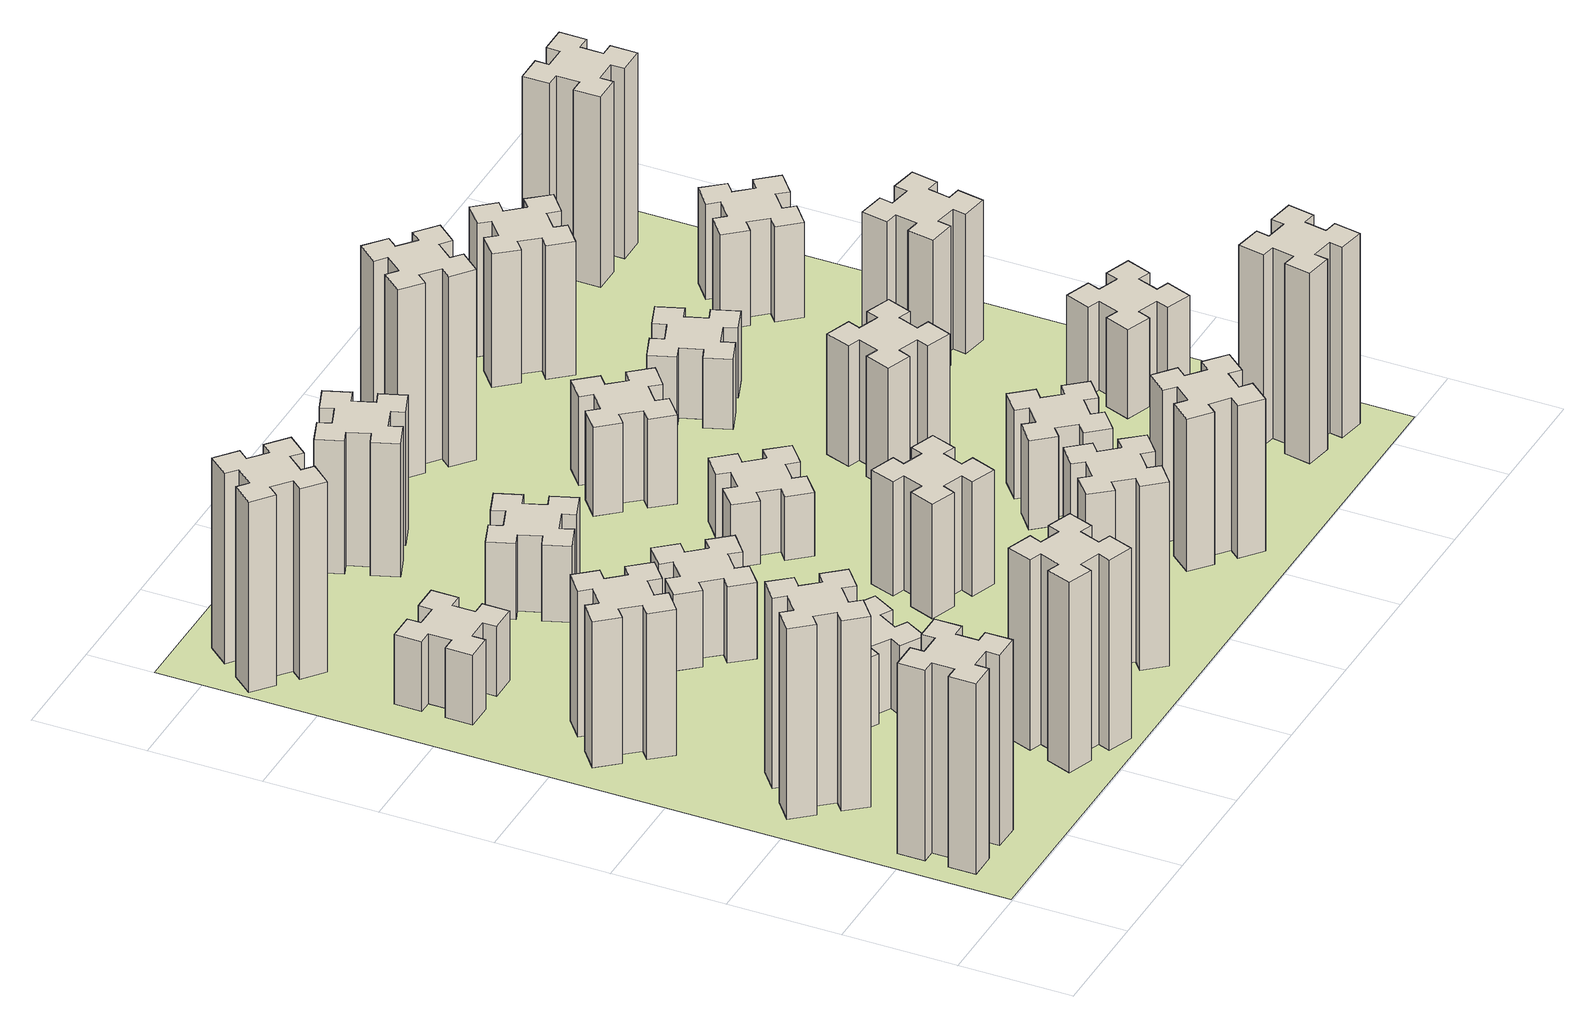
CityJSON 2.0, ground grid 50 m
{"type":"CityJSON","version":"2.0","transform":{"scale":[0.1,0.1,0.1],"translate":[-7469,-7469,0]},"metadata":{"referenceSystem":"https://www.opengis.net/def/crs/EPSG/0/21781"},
"CityObjects":{
"building1":{"type":"Building","attributes":{"class":"1000","function":"1000","usage":"1000","yearOfConstruction":2016,"roofType":"1000","measuredHeight":90,"storeysAboveGround":30,"storeysBelowGround":0},"geometry":[{"type":"Solid","lod":"1","boundaries":[[[[0,1,2,3,4,5,6,7,8,9,10,11,12,13,14,15,16,17,18,19]],[[17,16,20,21]],[[16,15,22,20]],[[15,14,23,22]],[[14,13,24,23]],[[13,12,25,24]],[[12,11,26,25]],[[11,10,27,26]],[[10,9,28,27]],[[9,8,29,28]],[[8,7,30,29]],[[7,6,31,30]],[[6,5,32,31]],[[5,4,33,32]],[[4,3,34,33]],[[3,2,35,34]],[[2,1,36,35]],[[1,0,37,36]],[[0,19,38,37]],[[19,18,39,38]],[[18,17,21,39]],[[24,25,26,27,28,29,30,31,32,33,34,35,36,37,38,39,21,20,22,23]]]]}]},
"building2":{"type":"Building","attributes":{"class":"1000","function":"1000","usage":"1000","yearOfConstruction":2016,"roofType":"1000","measuredHeight":90,"storeysAboveGround":30,"storeysBelowGround":0},"geometry":[{"type":"Solid","lod":"1","boundaries":[[[[40,41,42,43,44,45,46,47,48,49,50,51,52,53,54,55,56,57,58,59]],[[57,56,60,61]],[[56,55,62,60]],[[55,54,63,62]],[[54,53,64,63]],[[53,52,65,64]],[[52,51,66,65]],[[51,50,67,66]],[[50,49,68,67]],[[49,48,69,68]],[[48,47,70,69]],[[47,46,71,70]],[[46,45,72,71]],[[45,44,73,72]],[[44,43,74,73]],[[43,42,75,74]],[[42,41,76,75]],[[41,40,77,76]],[[40,59,78,77]],[[59,58,79,78]],[[58,57,61,79]],[[64,65,66,67,68,69,70,71,72,73,74,75,76,77,78,79,61,60,62,63]]]]}]},
"building3":{"type":"Building","attributes":{"class":"1000","function":"1000","usage":"1000","yearOfConstruction":2016,"roofType":"1000","measuredHeight":69,"storeysAboveGround":30,"storeysBelowGround":0},"geometry":[{"type":"Solid","lod":"1","boundaries":[[[[80,81,82,83,84,85,86,87,88,89,90,91,92,93,94,95,96,97,98,99]],[[97,96,100,101]],[[96,95,102,100]],[[95,94,103,102]],[[94,93,104,103]],[[93,92,105,104]],[[92,91,106,105]],[[91,90,107,106]],[[90,89,108,107]],[[89,88,109,108]],[[88,87,110,109]],[[87,86,111,110]],[[86,85,112,111]],[[85,84,113,112]],[[84,83,114,113]],[[83,82,115,114]],[[82,81,116,115]],[[81,80,117,116]],[[80,99,118,117]],[[99,98,119,118]],[[98,97,101,119]],[[104,105,106,107,108,109,110,111,112,113,114,115,116,117,118,119,101,100,102,103]]]]}]},
"building4":{"type":"Building","attributes":{"class":"1000","function":"1000","usage":"1000","yearOfConstruction":2016,"roofType":"1000","measuredHeight":33,"storeysAboveGround":30,"storeysBelowGround":0},"geometry":[{"type":"Solid","lod":"1","boundaries":[[[[120,121,122,123,124,125,126,127,128,129,130,131,132,133,134,135,136,137,138,139]],[[137,136,140,141]],[[136,135,142,140]],[[135,134,143,142]],[[134,133,144,143]],[[133,132,145,144]],[[132,131,146,145]],[[131,130,147,146]],[[130,129,148,147]],[[129,128,149,148]],[[128,127,150,149]],[[127,126,151,150]],[[126,125,152,151]],[[125,124,153,152]],[[124,123,154,153]],[[123,122,155,154]],[[122,121,156,155]],[[121,120,157,156]],[[120,139,158,157]],[[139,138,159,158]],[[138,137,141,159]],[[144,145,146,147,148,149,150,151,152,153,154,155,156,157,158,159,141,140,142,143]]]]}]},
"building5":{"type":"Building","attributes":{"class":"1000","function":"1000","usage":"1000","yearOfConstruction":2016,"roofType":"1000","measuredHeight":90,"storeysAboveGround":30,"storeysBelowGround":0},"geometry":[{"type":"Solid","lod":"1","boundaries":[[[[160,161,162,163,164,165,166,167,168,169,170,171,172,173,174,175,176,177,178,179]],[[177,176,180,181]],[[176,175,182,180]],[[175,174,183,182]],[[174,173,184,183]],[[173,172,185,184]],[[172,171,186,185]],[[171,170,187,186]],[[170,169,188,187]],[[169,168,189,188]],[[168,167,190,189]],[[167,166,191,190]],[[166,165,192,191]],[[165,164,193,192]],[[164,163,194,193]],[[163,162,195,194]],[[162,161,196,195]],[[161,160,197,196]],[[160,179,198,197]],[[179,178,199,198]],[[178,177,181,199]],[[184,185,186,187,188,189,190,191,192,193,194,195,196,197,198,199,181,180,182,183]]]]}]},
"building6":{"type":"Building","attributes":{"class":"1000","function":"1000","usage":"1000","yearOfConstruction":2016,"roofType":"1000","measuredHeight":90,"storeysAboveGround":30,"storeysBelowGround":0},"geometry":[{"type":"Solid","lod":"1","boundaries":[[[[200,201,202,203,204,205,206,207,208,209,210,211,212,213,214,215,216,217,218,219]],[[217,216,220,221]],[[216,215,222,220]],[[215,214,223,222]],[[214,213,224,223]],[[213,212,225,224]],[[212,211,226,225]],[[211,210,227,226]],[[210,209,228,227]],[[209,208,229,228]],[[208,207,230,229]],[[207,206,231,230]],[[206,205,232,231]],[[205,204,233,232]],[[204,203,234,233]],[[203,202,235,234]],[[202,201,236,235]],[[201,200,237,236]],[[200,219,238,237]],[[219,218,239,238]],[[218,217,221,239]],[[224,225,226,227,228,229,230,231,232,233,234,235,236,237,238,239,221,220,222,223]]]]}]},
"building7":{"type":"Building","attributes":{"class":"1000","function":"1000","usage":"1000","yearOfConstruction":2016,"roofType":"1000","measuredHeight":33,"storeysAboveGround":30,"storeysBelowGround":0},"geometry":[{"type":"Solid","lod":"1","boundaries":[[[[240,241,242,243,244,245,246,247,248,249,250,251,252,253,254,255,256,257,258,259]],[[257,256,260,261]],[[256,255,262,260]],[[255,254,263,262]],[[254,253,264,263]],[[253,252,265,264]],[[252,251,266,265]],[[251,250,267,266]],[[250,249,268,267]],[[249,248,269,268]],[[248,247,270,269]],[[247,246,271,270]],[[246,245,272,271]],[[245,244,273,272]],[[244,243,274,273]],[[243,242,275,274]],[[242,241,276,275]],[[241,240,277,276]],[[240,259,278,277]],[[259,258,279,278]],[[258,257,261,279]],[[264,265,266,267,268,269,270,271,272,273,274,275,276,277,278,279,261,260,262,263]]]]}]},
"building8":{"type":"Building","attributes":{"class":"1000","function":"1000","usage":"1000","yearOfConstruction":2016,"roofType":"1000","measuredHeight":36,"storeysAboveGround":30,"storeysBelowGround":0},"geometry":[{"type":"Solid","lod":"1","boundaries":[[[[280,281,282,283,284,285,286,287,288,289,290,291,292,293,294,295,296,297,298,299]],[[297,296,300,301]],[[296,295,302,300]],[[295,294,303,302]],[[294,293,304,303]],[[293,292,305,304]],[[292,291,306,305]],[[291,290,307,306]],[[290,289,308,307]],[[289,288,309,308]],[[288,287,310,309]],[[287,286,311,310]],[[286,285,312,311]],[[285,284,313,312]],[[284,283,314,313]],[[283,282,315,314]],[[282,281,316,315]],[[281,280,317,316]],[[280,299,318,317]],[[299,298,319,318]],[[298,297,301,319]],[[304,305,306,307,308,309,310,311,312,313,314,315,316,317,318,319,301,300,302,303]]]]}]},
"building9":{"type":"Building","attributes":{"class":"1000","function":"1000","usage":"1000","yearOfConstruction":2016,"roofType":"1000","measuredHeight":87,"storeysAboveGround":30,"storeysBelowGround":0},"geometry":[{"type":"Solid","lod":"1","boundaries":[[[[320,321,322,323,324,325,326,327,328,329,330,331,332,333,334,335,336,337,338,339]],[[337,336,340,341]],[[336,335,342,340]],[[335,334,343,342]],[[334,333,344,343]],[[333,332,345,344]],[[332,331,346,345]],[[331,330,347,346]],[[330,329,348,347]],[[329,328,349,348]],[[328,327,350,349]],[[327,326,351,350]],[[326,325,352,351]],[[325,324,353,352]],[[324,323,354,353]],[[323,322,355,354]],[[322,321,356,355]],[[321,320,357,356]],[[320,339,358,357]],[[339,338,359,358]],[[338,337,341,359]],[[344,345,346,347,348,349,350,351,352,353,354,355,356,357,358,359,341,340,342,343]]]]}]},
"building10":{"type":"Building","attributes":{"class":"1000","function":"1000","usage":"1000","yearOfConstruction":2016,"roofType":"1000","measuredHeight":36,"storeysAboveGround":30,"storeysBelowGround":0},"geometry":[{"type":"Solid","lod":"1","boundaries":[[[[360,361,362,363,364,365,366,367,368,369,370,371,372,373,374,375,376,377,378,379]],[[377,376,380,381]],[[376,375,382,380]],[[375,374,383,382]],[[374,373,384,383]],[[373,372,385,384]],[[372,371,386,385]],[[371,370,387,386]],[[370,369,388,387]],[[369,368,389,388]],[[368,367,390,389]],[[367,366,391,390]],[[366,365,392,391]],[[365,364,393,392]],[[364,363,394,393]],[[363,362,395,394]],[[362,361,396,395]],[[361,360,397,396]],[[360,379,398,397]],[[379,378,399,398]],[[378,377,381,399]],[[384,385,386,387,388,389,390,391,392,393,394,395,396,397,398,399,381,380,382,383]]]]}]},
"building11":{"type":"Building","attributes":{"class":"1000","function":"1000","usage":"1000","yearOfConstruction":2016,"roofType":"1000","measuredHeight":63,"storeysAboveGround":30,"storeysBelowGround":0},"geometry":[{"type":"Solid","lod":"1","boundaries":[[[[400,401,402,403,404,405,406,407,408,409,410,411,412,413,414,415,416,417,418,419]],[[417,416,420,421]],[[416,415,422,420]],[[415,414,423,422]],[[414,413,424,423]],[[413,412,425,424]],[[412,411,426,425]],[[411,410,427,426]],[[410,409,428,427]],[[409,408,429,428]],[[408,407,430,429]],[[407,406,431,430]],[[406,405,432,431]],[[405,404,433,432]],[[404,403,434,433]],[[403,402,435,434]],[[402,401,436,435]],[[401,400,437,436]],[[400,419,438,437]],[[419,418,439,438]],[[418,417,421,439]],[[424,425,426,427,428,429,430,431,432,433,434,435,436,437,438,439,421,420,422,423]]]]}]},
"building12":{"type":"Building","attributes":{"class":"1000","function":"1000","usage":"1000","yearOfConstruction":2016,"roofType":"1000","measuredHeight":54,"storeysAboveGround":30,"storeysBelowGround":0},"geometry":[{"type":"Solid","lod":"1","boundaries":[[[[440,441,442,443,444,445,446,447,448,449,450,451,452,453,454,455,456,457,458,459]],[[457,456,460,461]],[[456,455,462,460]],[[455,454,463,462]],[[454,453,464,463]],[[453,452,465,464]],[[452,451,466,465]],[[451,450,467,466]],[[450,449,468,467]],[[449,448,469,468]],[[448,447,470,469]],[[447,446,471,470]],[[446,445,472,471]],[[445,444,473,472]],[[444,443,474,473]],[[443,442,475,474]],[[442,441,476,475]],[[441,440,477,476]],[[440,459,478,477]],[[459,458,479,478]],[[458,457,461,479]],[[464,465,466,467,468,469,470,471,472,473,474,475,476,477,478,479,461,460,462,463]]]]}]},
"building13":{"type":"Building","attributes":{"class":"1000","function":"1000","usage":"1000","yearOfConstruction":2016,"roofType":"1000","measuredHeight":30,"storeysAboveGround":30,"storeysBelowGround":0},"geometry":[{"type":"Solid","lod":"1","boundaries":[[[[480,481,482,483,484,485,486,487,488,489,490,491,492,493,494,495,496,497,498,499]],[[497,496,500,501]],[[496,495,502,500]],[[495,494,503,502]],[[494,493,504,503]],[[493,492,505,504]],[[492,491,506,505]],[[491,490,507,506]],[[490,489,508,507]],[[489,488,509,508]],[[488,487,510,509]],[[487,486,511,510]],[[486,485,512,511]],[[485,484,513,512]],[[484,483,514,513]],[[483,482,515,514]],[[482,481,516,515]],[[481,480,517,516]],[[480,499,518,517]],[[499,498,519,518]],[[498,497,501,519]],[[504,505,506,507,508,509,510,511,512,513,514,515,516,517,518,519,501,500,502,503]]]]}]},
"building14":{"type":"Building","attributes":{"class":"1000","function":"1000","usage":"1000","yearOfConstruction":2016,"roofType":"1000","measuredHeight":72,"storeysAboveGround":30,"storeysBelowGround":0},"geometry":[{"type":"Solid","lod":"1","boundaries":[[[[520,521,522,523,524,525,526,527,528,529,530,531,532,533,534,535,536,537,538,539]],[[537,536,540,541]],[[536,535,542,540]],[[535,534,543,542]],[[534,533,544,543]],[[533,532,545,544]],[[532,531,546,545]],[[531,530,547,546]],[[530,529,548,547]],[[529,528,549,548]],[[528,527,550,549]],[[527,526,551,550]],[[526,525,552,551]],[[525,524,553,552]],[[524,523,554,553]],[[523,522,555,554]],[[522,521,556,555]],[[521,520,557,556]],[[520,539,558,557]],[[539,538,559,558]],[[538,537,541,559]],[[544,545,546,547,548,549,550,551,552,553,554,555,556,557,558,559,541,540,542,543]]]]}]},
"building15":{"type":"Building","attributes":{"class":"1000","function":"1000","usage":"1000","yearOfConstruction":2016,"roofType":"1000","measuredHeight":42,"storeysAboveGround":30,"storeysBelowGround":0},"geometry":[{"type":"Solid","lod":"1","boundaries":[[[[560,561,562,563,564,565,566,567,568,569,570,571,572,573,574,575,576,577,578,579]],[[577,576,580,581]],[[576,575,582,580]],[[575,574,583,582]],[[574,573,584,583]],[[573,572,585,584]],[[572,571,586,585]],[[571,570,587,586]],[[570,569,588,587]],[[569,568,589,588]],[[568,567,590,589]],[[567,566,591,590]],[[566,565,592,591]],[[565,564,593,592]],[[564,563,594,593]],[[563,562,595,594]],[[562,561,596,595]],[[561,560,597,596]],[[560,579,598,597]],[[579,578,599,598]],[[578,577,581,599]],[[584,585,586,587,588,589,590,591,592,593,594,595,596,597,598,599,581,580,582,583]]]]}]},
"building16":{"type":"Building","attributes":{"class":"1000","function":"1000","usage":"1000","yearOfConstruction":2016,"roofType":"1000","measuredHeight":90,"storeysAboveGround":30,"storeysBelowGround":0},"geometry":[{"type":"Solid","lod":"1","boundaries":[[[[600,601,602,603,604,605,606,607,608,609,610,611,612,613,614,615,616,617,618,619]],[[617,616,620,621]],[[616,615,622,620]],[[615,614,623,622]],[[614,613,624,623]],[[613,612,625,624]],[[612,611,626,625]],[[611,610,627,626]],[[610,609,628,627]],[[609,608,629,628]],[[608,607,630,629]],[[607,606,631,630]],[[606,605,632,631]],[[605,604,633,632]],[[604,603,634,633]],[[603,602,635,634]],[[602,601,636,635]],[[601,600,637,636]],[[600,619,638,637]],[[619,618,639,638]],[[618,617,621,639]],[[624,625,626,627,628,629,630,631,632,633,634,635,636,637,638,639,621,620,622,623]]]]}]},
"building17":{"type":"Building","attributes":{"class":"1000","function":"1000","usage":"1000","yearOfConstruction":2016,"roofType":"1000","measuredHeight":42,"storeysAboveGround":30,"storeysBelowGround":0},"geometry":[{"type":"Solid","lod":"1","boundaries":[[[[640,641,642,643,644,645,646,647,648,649,650,651,652,653,654,655,656,657,658,659]],[[657,656,660,661]],[[656,655,662,660]],[[655,654,663,662]],[[654,653,664,663]],[[653,652,665,664]],[[652,651,666,665]],[[651,650,667,666]],[[650,649,668,667]],[[649,648,669,668]],[[648,647,670,669]],[[647,646,671,670]],[[646,645,672,671]],[[645,644,673,672]],[[644,643,674,673]],[[643,642,675,674]],[[642,641,676,675]],[[641,640,677,676]],[[640,659,678,677]],[[659,658,679,678]],[[658,657,661,679]],[[664,665,666,667,668,669,670,671,672,673,674,675,676,677,678,679,661,660,662,663]]]]}]},
"building18":{"type":"Building","attributes":{"class":"1000","function":"1000","usage":"1000","yearOfConstruction":2016,"roofType":"1000","measuredHeight":57,"storeysAboveGround":30,"storeysBelowGround":0},"geometry":[{"type":"Solid","lod":"1","boundaries":[[[[680,681,682,683,684,685,686,687,688,689,690,691,692,693,694,695,696,697,698,699]],[[697,696,700,701]],[[696,695,702,700]],[[695,694,703,702]],[[694,693,704,703]],[[693,692,705,704]],[[692,691,706,705]],[[691,690,707,706]],[[690,689,708,707]],[[689,688,709,708]],[[688,687,710,709]],[[687,686,711,710]],[[686,685,712,711]],[[685,684,713,712]],[[684,683,714,713]],[[683,682,715,714]],[[682,681,716,715]],[[681,680,717,716]],[[680,699,718,717]],[[699,698,719,718]],[[698,697,701,719]],[[704,705,706,707,708,709,710,711,712,713,714,715,716,717,718,719,701,700,702,703]]]]}]},
"building19":{"type":"Building","attributes":{"class":"1000","function":"1000","usage":"1000","yearOfConstruction":2016,"roofType":"1000","measuredHeight":33,"storeysAboveGround":30,"storeysBelowGround":0},"geometry":[{"type":"Solid","lod":"1","boundaries":[[[[720,721,722,723,724,725,726,727,728,729,730,731,732,733,734,735,736,737,738,739]],[[737,736,740,741]],[[736,735,742,740]],[[735,734,743,742]],[[734,733,744,743]],[[733,732,745,744]],[[732,731,746,745]],[[731,730,747,746]],[[730,729,748,747]],[[729,728,749,748]],[[728,727,750,749]],[[727,726,751,750]],[[726,725,752,751]],[[725,724,753,752]],[[724,723,754,753]],[[723,722,755,754]],[[722,721,756,755]],[[721,720,757,756]],[[720,739,758,757]],[[739,738,759,758]],[[738,737,741,759]],[[744,745,746,747,748,749,750,751,752,753,754,755,756,757,758,759,741,740,742,743]]]]}]},
"building20":{"type":"Building","attributes":{"class":"1000","function":"1000","usage":"1000","yearOfConstruction":2016,"roofType":"1000","measuredHeight":90,"storeysAboveGround":30,"storeysBelowGround":0},"geometry":[{"type":"Solid","lod":"1","boundaries":[[[[760,761,762,763,764,765,766,767,768,769,770,771,772,773,774,775,776,777,778,779]],[[777,776,780,781]],[[776,775,782,780]],[[775,774,783,782]],[[774,773,784,783]],[[773,772,785,784]],[[772,771,786,785]],[[771,770,787,786]],[[770,769,788,787]],[[769,768,789,788]],[[768,767,790,789]],[[767,766,791,790]],[[766,765,792,791]],[[765,764,793,792]],[[764,763,794,793]],[[763,762,795,794]],[[762,761,796,795]],[[761,760,797,796]],[[760,779,798,797]],[[779,778,799,798]],[[778,777,781,799]],[[784,785,786,787,788,789,790,791,792,793,794,795,796,797,798,799,781,780,782,783]]]]}]},
"building21":{"type":"Building","attributes":{"class":"1000","function":"1000","usage":"1000","yearOfConstruction":2016,"roofType":"1000","measuredHeight":63,"storeysAboveGround":30,"storeysBelowGround":0},"geometry":[{"type":"Solid","lod":"1","boundaries":[[[[800,801,802,803,804,805,806,807,808,809,810,811,812,813,814,815,816,817,818,819]],[[817,816,820,821]],[[816,815,822,820]],[[815,814,823,822]],[[814,813,824,823]],[[813,812,825,824]],[[812,811,826,825]],[[811,810,827,826]],[[810,809,828,827]],[[809,808,829,828]],[[808,807,830,829]],[[807,806,831,830]],[[806,805,832,831]],[[805,804,833,832]],[[804,803,834,833]],[[803,802,835,834]],[[802,801,836,835]],[[801,800,837,836]],[[800,819,838,837]],[[819,818,839,838]],[[818,817,821,839]],[[824,825,826,827,828,829,830,831,832,833,834,835,836,837,838,839,821,820,822,823]]]]}]},
"building22":{"type":"Building","attributes":{"class":"1000","function":"1000","usage":"1000","yearOfConstruction":2016,"roofType":"1000","measuredHeight":42,"storeysAboveGround":30,"storeysBelowGround":0},"geometry":[{"type":"Solid","lod":"1","boundaries":[[[[840,841,842,843,844,845,846,847,848,849,850,851,852,853,854,855,856,857,858,859]],[[857,856,860,861]],[[856,855,862,860]],[[855,854,863,862]],[[854,853,864,863]],[[853,852,865,864]],[[852,851,866,865]],[[851,850,867,866]],[[850,849,868,867]],[[849,848,869,868]],[[848,847,870,869]],[[847,846,871,870]],[[846,845,872,871]],[[845,844,873,872]],[[844,843,874,873]],[[843,842,875,874]],[[842,841,876,875]],[[841,840,877,876]],[[840,859,878,877]],[[859,858,879,878]],[[858,857,861,879]],[[864,865,866,867,868,869,870,871,872,873,874,875,876,877,878,879,861,860,862,863]]]]}]},
"building23":{"type":"Building","attributes":{"class":"1000","function":"1000","usage":"1000","yearOfConstruction":2016,"roofType":"1000","measuredHeight":66,"storeysAboveGround":30,"storeysBelowGround":0},"geometry":[{"type":"Solid","lod":"1","boundaries":[[[[880,881,882,883,884,885,886,887,888,889,890,891,892,893,894,895,896,897,898,899]],[[897,896,900,901]],[[896,895,902,900]],[[895,894,903,902]],[[894,893,904,903]],[[893,892,905,904]],[[892,891,906,905]],[[891,890,907,906]],[[890,889,908,907]],[[889,888,909,908]],[[888,887,910,909]],[[887,886,911,910]],[[886,885,912,911]],[[885,884,913,912]],[[884,883,914,913]],[[883,882,915,914]],[[882,881,916,915]],[[881,880,917,916]],[[880,899,918,917]],[[899,898,919,918]],[[898,897,901,919]],[[904,905,906,907,908,909,910,911,912,913,914,915,916,917,918,919,901,900,902,903]]]]}]},
"building24":{"type":"Building","attributes":{"class":"1000","function":"1000","usage":"1000","yearOfConstruction":2016,"roofType":"1000","measuredHeight":45,"storeysAboveGround":30,"storeysBelowGround":0},"geometry":[{"type":"Solid","lod":"1","boundaries":[[[[920,921,922,923,924,925,926,927,928,929,930,931,932,933,934,935,936,937,938,939]],[[937,936,940,941]],[[936,935,942,940]],[[935,934,943,942]],[[934,933,944,943]],[[933,932,945,944]],[[932,931,946,945]],[[931,930,947,946]],[[930,929,948,947]],[[929,928,949,948]],[[928,927,950,949]],[[927,926,951,950]],[[926,925,952,951]],[[925,924,953,952]],[[924,923,954,953]],[[923,922,955,954]],[[922,921,956,955]],[[921,920,957,956]],[[920,939,958,957]],[[939,938,959,958]],[[938,937,941,959]],[[944,945,946,947,948,949,950,951,952,953,954,955,956,957,958,959,941,940,942,943]]]]}]},
"building25":{"type":"Building","attributes":{"class":"1000","function":"1000","usage":"1000","yearOfConstruction":2016,"roofType":"1000","measuredHeight":90,"storeysAboveGround":30,"storeysBelowGround":0},"geometry":[{"type":"Solid","lod":"1","boundaries":[[[[960,961,962,963,964,965,966,967,968,969,970,971,972,973,974,975,976,977,978,979]],[[977,976,980,981]],[[976,975,982,980]],[[975,974,983,982]],[[974,973,984,983]],[[973,972,985,984]],[[972,971,986,985]],[[971,970,987,986]],[[970,969,988,987]],[[969,968,989,988]],[[968,967,990,989]],[[967,966,991,990]],[[966,965,992,991]],[[965,964,993,992]],[[964,963,994,993]],[[963,962,995,994]],[[962,961,996,995]],[[961,960,997,996]],[[960,979,998,997]],[[979,978,999,998]],[[978,977,981,999]],[[984,985,986,987,988,989,990,991,992,993,994,995,996,997,998,999,981,980,982,983]]]]}]},
"landuse1":{"type":"LandUse","attributes":{"name":"plot1","function":"1010"},"geometry":[{"type":"MultiSurface","lod":"1","boundaries":[[[1000,1001,1002,1003]]]}]}
},
"vertices":[
[165,425,0],[165,325,0],[105,325,0],[105,205,0],[225,205,0],[225,265,0],[325,265,0],[325,205,0],[445,205,0],[445,325,0],[385,325,0],[385,425,0],[445,425,0],[445,545,0],[325,545,0],[325,485,0],[225,485,0],[225,545,0],[105,545,0],[105,425,0],[225,485,900],[225,545,900],[325,485,900],[325,545,900],[445,545,900],[445,425,900],[385,425,900],[385,325,900],[445,325,900],[445,205,900],[325,205,900],[325,265,900],[225,265,900],[225,205,900],[105,205,900],[105,325,900],[165,325,900],[165,425,900],[105,425,900],[105,545,900],
[492,1048,0],[427,1124,0],[473,1163,0],[396,1255,0],[304,1178,0],[343,1132,0],[266,1067,0],[228,1113,0],[136,1036,0],[213,944,0],[259,983,0],[323,906,0],[277,868,0],[354,776,0],[446,853,0],[408,899,0],[484,963,0],[523,917,0],[615,994,0],[538,1086,0],[484,963,900],[523,917,900],[408,899,900],[446,853,900],[354,776,900],[277,868,900],[323,906,900],[259,983,900],[213,944,900],[136,1036,900],[228,1113,900],[266,1067,900],[343,1132,900],[304,1178,900],[396,1255,900],[473,1163,900],[427,1124,900],[492,1048,900],[538,1086,900],[615,994,900],
[492,1888,0],[427,1964,0],[473,2003,0],[396,2095,0],[304,2018,0],[343,1972,0],[266,1907,0],[228,1953,0],[136,1876,0],[213,1784,0],[259,1823,0],[323,1746,0],[277,1708,0],[354,1616,0],[446,1693,0],[408,1739,0],[484,1803,0],[523,1757,0],[615,1834,0],[538,1926,0],[484,1803,690],[523,1757,690],[408,1739,690],[446,1693,690],[354,1616,690],[277,1708,690],[323,1746,690],[259,1823,690],[213,1784,690],[136,1876,690],[228,1953,690],[266,1907,690],[343,1972,690],[304,2018,690],[396,2095,690],[473,2003,690],[427,1964,690],[492,1888,690],[538,1926,690],[615,1834,690],
[485,2545,0],[485,2645,0],[545,2645,0],[545,2765,0],[425,2765,0],[425,2705,0],[325,2705,0],[325,2765,0],[205,2765,0],[205,2645,0],[265,2645,0],[265,2545,0],[205,2545,0],[205,2425,0],[325,2425,0],[325,2485,0],[425,2485,0],[425,2425,0],[545,2425,0],[545,2545,0],[425,2485,330],[425,2425,330],[325,2485,330],[325,2425,330],[205,2425,330],[205,2545,330],[265,2545,330],[265,2645,330],[205,2645,330],[205,2765,330],[325,2765,330],[325,2705,330],[425,2705,330],[425,2765,330],[545,2765,330],[545,2645,330],[485,2645,330],[485,2545,330],[545,2545,330],[545,2425,330],
[1029,360,0],[995,266,0],[939,287,0],[897,174,0],[1010,133,0],[1031,189,0],[1125,155,0],[1104,99,0],[1217,57,0],[1258,170,0],[1202,191,0],[1236,285,0],[1292,264,0],[1333,377,0],[1220,418,0],[1200,362,0],[1106,396,0],[1127,452,0],[1014,493,0],[973,380,0],[1106,396,900],[1127,452,900],[1200,362,900],[1220,418,900],[1333,377,900],[1292,264,900],[1236,285,900],[1202,191,900],[1258,170,900],[1217,57,900],[1104,99,900],[1125,155,900],[1031,189,900],[1010,133,900],[897,174,900],[939,287,900],[995,266,900],[1029,360,900],[973,380,900],[1014,493,900],
[384,3387,0],[308,3452,0],[346,3498,0],[254,3575,0],[177,3483,0],[223,3444,0],[159,3368,0],[113,3406,0],[36,3314,0],[128,3237,0],[166,3283,0],[243,3219,0],[204,3173,0],[296,3096,0],[373,3188,0],[327,3226,0],[392,3303,0],[438,3264,0],[515,3356,0],[423,3433,0],[392,3303,900],[438,3264,900],[327,3226,900],[373,3188,900],[296,3096,900],[204,3173,900],[243,3219,900],[166,3283,900],[128,3237,900],[36,3314,900],[113,3406,900],[159,3368,900],[223,3444,900],[177,3483,900],[254,3575,900],[346,3498,900],[308,3452,900],[384,3387,900],[423,3433,900],[515,3356,900],
[1086,1017,0],[1136,1104,0],[1188,1074,0],[1248,1178,0],[1144,1238,0],[1114,1186,0],[1027,1236,0],[1057,1288,0],[953,1348,0],[893,1244,0],[945,1214,0],[895,1127,0],[843,1157,0],[783,1053,0],[887,993,0],[917,1045,0],[1004,995,0],[974,943,0],[1078,883,0],[1138,987,0],[1004,995,330],[974,943,330],[917,1045,330],[887,993,330],[783,1053,330],[843,1157,330],[895,1127,330],[945,1214,330],[893,1244,330],[953,1348,330],[1057,1288,330],[1027,1236,330],[1114,1186,330],[1144,1238,330],[1248,1178,330],[1188,1074,330],[1136,1104,330],[1086,1017,330],[1138,987,330],[1078,883,330],
[1083,1972,0],[1006,1907,0],[968,1953,0],[876,1876,0],[953,1784,0],[999,1823,0],[1063,1746,0],[1017,1708,0],[1094,1616,0],[1186,1693,0],[1148,1739,0],[1224,1803,0],[1263,1757,0],[1355,1834,0],[1278,1926,0],[1232,1888,0],[1167,1964,0],[1213,2003,0],[1136,2095,0],[1044,2018,0],[1167,1964,360],[1213,2003,360],[1232,1888,360],[1278,1926,360],[1355,1834,360],[1263,1757,360],[1224,1803,360],[1148,1739,360],[1186,1693,360],[1094,1616,360],[1017,1708,360],[1063,1746,360],[999,1823,360],[953,1784,360],[876,1876,360],[968,1953,360],[1006,1907,360],[1083,1972,360],[1044,2018,360],[1136,2095,360],
[1639,343,0],[1703,266,0],[1657,228,0],[1734,136,0],[1826,213,0],[1788,259,0],[1864,323,0],[1903,277,0],[1995,354,0],[1918,446,0],[1872,408,0],[1807,484,0],[1853,523,0],[1776,615,0],[1684,538,0],[1723,492,0],[1646,427,0],[1608,473,0],[1516,396,0],[1593,304,0],[1646,427,870],[1608,473,870],[1723,492,870],[1684,538,870],[1776,615,870],[1853,523,870],[1807,484,870],[1872,408,870],[1918,446,870],[1995,354,870],[1903,277,870],[1864,323,870],[1788,259,870],[1826,213,870],[1734,136,870],[1657,228,870],[1703,266,870],[1639,343,870],[1593,304,870],[1516,396,870],
[1106,2475,0],[1200,2509,0],[1220,2453,0],[1333,2494,0],[1292,2607,0],[1236,2586,0],[1202,2680,0],[1258,2700,0],[1217,2813,0],[1104,2772,0],[1125,2716,0],[1031,2682,0],[1010,2738,0],[897,2697,0],[939,2584,0],[995,2605,0],[1029,2511,0],[973,2490,0],[1014,2377,0],[1127,2419,0],[1029,2511,360],[973,2490,360],[995,2605,360],[939,2584,360],[897,2697,360],[1010,2738,360],[1031,2682,360],[1125,2716,360],[1104,2772,360],[1217,2813,360],[1258,2700,360],[1202,2680,360],[1236,2586,360],[1292,2607,360],[1333,2494,360],[1220,2453,360],[1200,2509,360],[1106,2475,360],[1127,2419,360],[1014,2377,360],
[1125,3456,0],[1031,3422,0],[1010,3478,0],[897,3437,0],[939,3324,0],[995,3345,0],[1029,3251,0],[973,3230,0],[1014,3117,0],[1127,3159,0],[1106,3215,0],[1200,3249,0],[1220,3193,0],[1333,3234,0],[1292,3347,0],[1236,3326,0],[1202,3420,0],[1258,3440,0],[1217,3553,0],[1104,3512,0],[1202,3420,630],[1258,3440,630],[1236,3326,630],[1292,3347,630],[1333,3234,630],[1220,3193,630],[1200,3249,630],[1106,3215,630],[1127,3159,630],[1014,3117,630],[973,3230,630],[1029,3251,630],[995,3345,630],[939,3324,630],[897,3437,630],[1010,3478,630],[1031,3422,630],[1125,3456,630],[1104,3512,630],[1217,3553,630],
[1769,1300,0],[1735,1206,0],[1679,1227,0],[1637,1114,0],[1750,1073,0],[1771,1129,0],[1865,1095,0],[1844,1039,0],[1957,997,0],[1998,1110,0],[1942,1131,0],[1976,1225,0],[2032,1204,0],[2073,1317,0],[1960,1358,0],[1940,1302,0],[1846,1336,0],[1867,1392,0],[1754,1433,0],[1713,1320,0],[1846,1336,540],[1867,1392,540],[1940,1302,540],[1960,1358,540],[2073,1317,540],[2032,1204,540],[1976,1225,540],[1942,1131,540],[1998,1110,540],[1957,997,540],[1844,1039,540],[1865,1095,540],[1771,1129,540],[1750,1073,540],[1637,1114,540],[1679,1227,540],[1735,1206,540],[1769,1300,540],[1713,1320,540],[1754,1433,540],
[1972,1988,0],[1907,2064,0],[1953,2103,0],[1876,2195,0],[1784,2118,0],[1823,2072,0],[1746,2007,0],[1708,2053,0],[1616,1976,0],[1693,1884,0],[1739,1923,0],[1803,1846,0],[1757,1808,0],[1834,1716,0],[1926,1793,0],[1888,1839,0],[1964,1903,0],[2003,1857,0],[2095,1934,0],[2018,2026,0],[1964,1903,300],[2003,1857,300],[1888,1839,300],[1926,1793,300],[1834,1716,300],[1757,1808,300],[1803,1846,300],[1739,1923,300],[1693,1884,300],[1616,1976,300],[1708,2053,300],[1746,2007,300],[1823,2072,300],[1784,2118,300],[1876,2195,300],[1953,2103,300],[1907,2064,300],[1972,1988,300],[2018,2026,300],[2095,1934,300],
[2486,323,0],[2563,259,0],[2524,213,0],[2616,136,0],[2693,228,0],[2647,266,0],[2712,343,0],[2758,304,0],[2835,396,0],[2743,473,0],[2704,427,0],[2628,492,0],[2666,538,0],[2574,615,0],[2497,523,0],[2543,484,0],[2479,408,0],[2433,446,0],[2356,354,0],[2448,277,0],[2479,408,720],[2433,446,720],[2543,484,720],[2497,523,720],[2574,615,720],[2666,538,720],[2628,492,720],[2704,427,720],[2743,473,720],[2835,396,720],[2758,304,720],[2712,343,720],[2647,266,720],[2693,228,720],[2616,136,720],[2524,213,720],[2563,259,720],[2486,323,720],[2448,277,720],[2356,354,720],
[1839,2563,0],[1903,2486,0],[1857,2448,0],[1934,2356,0],[2026,2433,0],[1988,2479,0],[2064,2543,0],[2103,2497,0],[2195,2574,0],[2118,2666,0],[2072,2628,0],[2007,2704,0],[2053,2743,0],[1976,2835,0],[1884,2758,0],[1923,2712,0],[1846,2647,0],[1808,2693,0],[1716,2616,0],[1793,2524,0],[1846,2647,420],[1808,2693,420],[1923,2712,420],[1884,2758,420],[1976,2835,420],[2053,2743,420],[2007,2704,420],[2072,2628,420],[2118,2666,420],[2195,2574,420],[2103,2497,420],[2064,2543,420],[1988,2479,420],[2026,2433,420],[1934,2356,420],[1857,2448,420],[1903,2486,420],[1839,2563,420],[1793,2524,420],[1716,2616,420],
[1746,3383,0],[1823,3319,0],[1784,3273,0],[1876,3196,0],[1953,3288,0],[1907,3326,0],[1972,3403,0],[2018,3364,0],[2095,3456,0],[2003,3533,0],[1964,3487,0],[1888,3552,0],[1926,3598,0],[1834,3675,0],[1757,3583,0],[1803,3544,0],[1739,3468,0],[1693,3506,0],[1616,3414,0],[1708,3337,0],[1739,3468,900],[1693,3506,900],[1803,3544,900],[1757,3583,900],[1834,3675,900],[1926,3598,900],[1888,3552,900],[1964,3487,900],[2003,3533,900],[2095,3456,900],[2018,3364,900],[1972,3403,900],[1907,3326,900],[1953,3288,900],[1876,3196,900],[1784,3273,900],[1823,3319,900],[1746,3383,900],[1708,3337,900],[1616,3414,900],
[2628,899,0],[2704,963,0],[2743,917,0],[2835,994,0],[2758,1086,0],[2712,1048,0],[2647,1124,0],[2693,1163,0],[2616,1255,0],[2524,1178,0],[2563,1132,0],[2486,1067,0],[2448,1113,0],[2356,1036,0],[2433,944,0],[2479,983,0],[2543,906,0],[2497,868,0],[2574,776,0],[2666,853,0],[2543,906,420],[2497,868,420],[2479,983,420],[2433,944,420],[2356,1036,420],[2448,1113,420],[2486,1067,420],[2563,1132,420],[2524,1178,420],[2616,1255,420],[2693,1163,420],[2647,1124,420],[2712,1048,420],[2758,1086,420],[2835,994,420],[2743,917,420],[2704,963,420],[2628,899,420],[2666,853,420],[2574,776,420],
[2682,1671,0],[2716,1765,0],[2772,1744,0],[2813,1857,0],[2700,1898,0],[2680,1842,0],[2586,1876,0],[2607,1932,0],[2494,1973,0],[2453,1860,0],[2509,1840,0],[2475,1746,0],[2419,1767,0],[2377,1654,0],[2490,1613,0],[2511,1669,0],[2605,1635,0],[2584,1579,0],[2697,1537,0],[2738,1650,0],[2605,1635,570],[2584,1579,570],[2511,1669,570],[2490,1613,570],[2377,1654,570],[2419,1767,570],[2475,1746,570],[2509,1840,570],[2453,1860,570],[2494,1973,570],[2607,1932,570],[2586,1876,570],[2680,1842,570],[2700,1898,570],[2813,1857,570],[2772,1744,570],[2716,1765,570],[2682,1671,570],[2738,1650,570],[2697,1537,570],
[2586,2475,0],[2680,2509,0],[2700,2453,0],[2813,2494,0],[2772,2607,0],[2716,2586,0],[2682,2680,0],[2738,2700,0],[2697,2813,0],[2584,2772,0],[2605,2716,0],[2511,2682,0],[2490,2738,0],[2377,2697,0],[2419,2584,0],[2475,2605,0],[2509,2511,0],[2453,2490,0],[2494,2377,0],[2607,2419,0],[2509,2511,330],[2453,2490,330],[2475,2605,330],[2419,2584,330],[2377,2697,330],[2490,2738,330],[2511,2682,330],[2605,2716,330],[2584,2772,330],[2697,2813,330],[2738,2700,330],[2682,2680,330],[2716,2586,330],[2772,2607,330],[2813,2494,330],[2700,2453,330],[2680,2509,330],[2586,2475,330],[2607,2419,330],[2494,2377,330],
[3504,475,0],[3405,492,0],[3416,551,0],[3297,572,0],[3277,454,0],[3336,444,0],[3318,345,0],[3259,356,0],[3238,237,0],[3357,217,0],[3367,276,0],[3465,258,0],[3455,199,0],[3573,178,0],[3594,297,0],[3535,307,0],[3552,405,0],[3611,395,0],[3632,513,0],[3514,534,0],[3552,405,900],[3611,395,900],[3535,307,900],[3594,297,900],[3573,178,900],[3455,199,900],[3465,258,900],[3367,276,900],[3357,217,900],[3238,237,900],[3259,356,900],[3318,345,900],[3336,444,900],[3277,454,900],[3297,572,900],[3416,551,900],[3405,492,900],[3504,475,900],[3514,534,900],[3632,513,900],
[2712,3368,0],[2647,3444,0],[2693,3483,0],[2616,3575,0],[2524,3498,0],[2563,3452,0],[2486,3387,0],[2448,3433,0],[2356,3356,0],[2433,3264,0],[2479,3303,0],[2543,3226,0],[2497,3188,0],[2574,3096,0],[2666,3173,0],[2628,3219,0],[2704,3283,0],[2743,3237,0],[2835,3314,0],[2758,3406,0],[2704,3283,630],[2743,3237,630],[2628,3219,630],[2666,3173,630],[2574,3096,630],[2497,3188,630],[2543,3226,630],[2479,3303,630],[2433,3264,630],[2356,3356,630],[2448,3433,630],[2486,3387,630],[2563,3452,630],[2524,3498,630],[2616,3575,630],[2693,3483,630],[2647,3444,630],[2712,3368,630],[2758,3406,630],[2835,3314,630],
[3351,1029,0],[3445,995,0],[3424,939,0],[3537,897,0],[3578,1010,0],[3522,1031,0],[3556,1125,0],[3612,1104,0],[3653,1217,0],[3540,1258,0],[3520,1202,0],[3426,1236,0],[3447,1292,0],[3334,1333,0],[3293,1220,0],[3349,1200,0],[3315,1106,0],[3259,1127,0],[3217,1014,0],[3330,973,0],[3315,1106,420],[3259,1127,420],[3349,1200,420],[3293,1220,420],[3334,1333,420],[3447,1292,420],[3426,1236,420],[3520,1202,420],[3540,1258,420],[3653,1217,420],[3612,1104,420],[3556,1125,420],[3522,1031,420],[3578,1010,420],[3537,897,420],[3424,939,420],[3445,995,420],[3351,1029,420],[3330,973,420],[3217,1014,420],
[3267,1856,0],[3365,1838,0],[3355,1779,0],[3473,1758,0],[3494,1877,0],[3435,1887,0],[3452,1985,0],[3511,1975,0],[3532,2093,0],[3414,2114,0],[3404,2055,0],[3305,2072,0],[3316,2131,0],[3197,2152,0],[3177,2034,0],[3236,2024,0],[3218,1925,0],[3159,1936,0],[3138,1817,0],[3257,1797,0],[3218,1925,660],[3159,1936,660],[3236,2024,660],[3177,2034,660],[3197,2152,660],[3316,2131,660],[3305,2072,660],[3404,2055,660],[3414,2114,660],[3532,2093,660],[3511,1975,660],[3452,1985,660],[3435,1887,660],[3494,1877,660],[3473,1758,660],[3355,1779,660],[3365,1838,660],[3267,1856,660],[3257,1797,660],[3138,1817,660],
[3219,2663,0],[3283,2586,0],[3237,2548,0],[3314,2456,0],[3406,2533,0],[3368,2579,0],[3444,2643,0],[3483,2597,0],[3575,2674,0],[3498,2766,0],[3452,2728,0],[3387,2804,0],[3433,2843,0],[3356,2935,0],[3264,2858,0],[3303,2812,0],[3226,2747,0],[3188,2793,0],[3096,2716,0],[3173,2624,0],[3226,2747,450],[3188,2793,450],[3303,2812,450],[3264,2858,450],[3356,2935,450],[3433,2843,450],[3387,2804,450],[3452,2728,450],[3498,2766,450],[3575,2674,450],[3483,2597,450],[3444,2643,450],[3368,2579,450],[3406,2533,450],[3314,2456,450],[3237,2548,450],[3283,2586,450],[3219,2663,450],[3173,2624,450],[3096,2716,450],
[3285,3325,0],[3385,3325,0],[3385,3265,0],[3505,3265,0],[3505,3385,0],[3445,3385,0],[3445,3485,0],[3505,3485,0],[3505,3605,0],[3385,3605,0],[3385,3545,0],[3285,3545,0],[3285,3605,0],[3165,3605,0],[3165,3485,0],[3225,3485,0],[3225,3385,0],[3165,3385,0],[3165,3265,0],[3285,3265,0],[3225,3385,900],[3165,3385,900],[3225,3485,900],[3165,3485,900],[3165,3605,900],[3285,3605,900],[3285,3545,900],[3385,3545,900],[3385,3605,900],[3505,3605,900],[3505,3485,900],[3445,3485,900],[3445,3385,900],[3505,3385,900],[3505,3265,900],[3385,3265,900],[3385,3325,900],[3285,3325,900],[3285,3265,900],[3165,3265,900],
[5,3705,0],[3705,3705,0],[3705,5,0],[5,5,0]
]}
